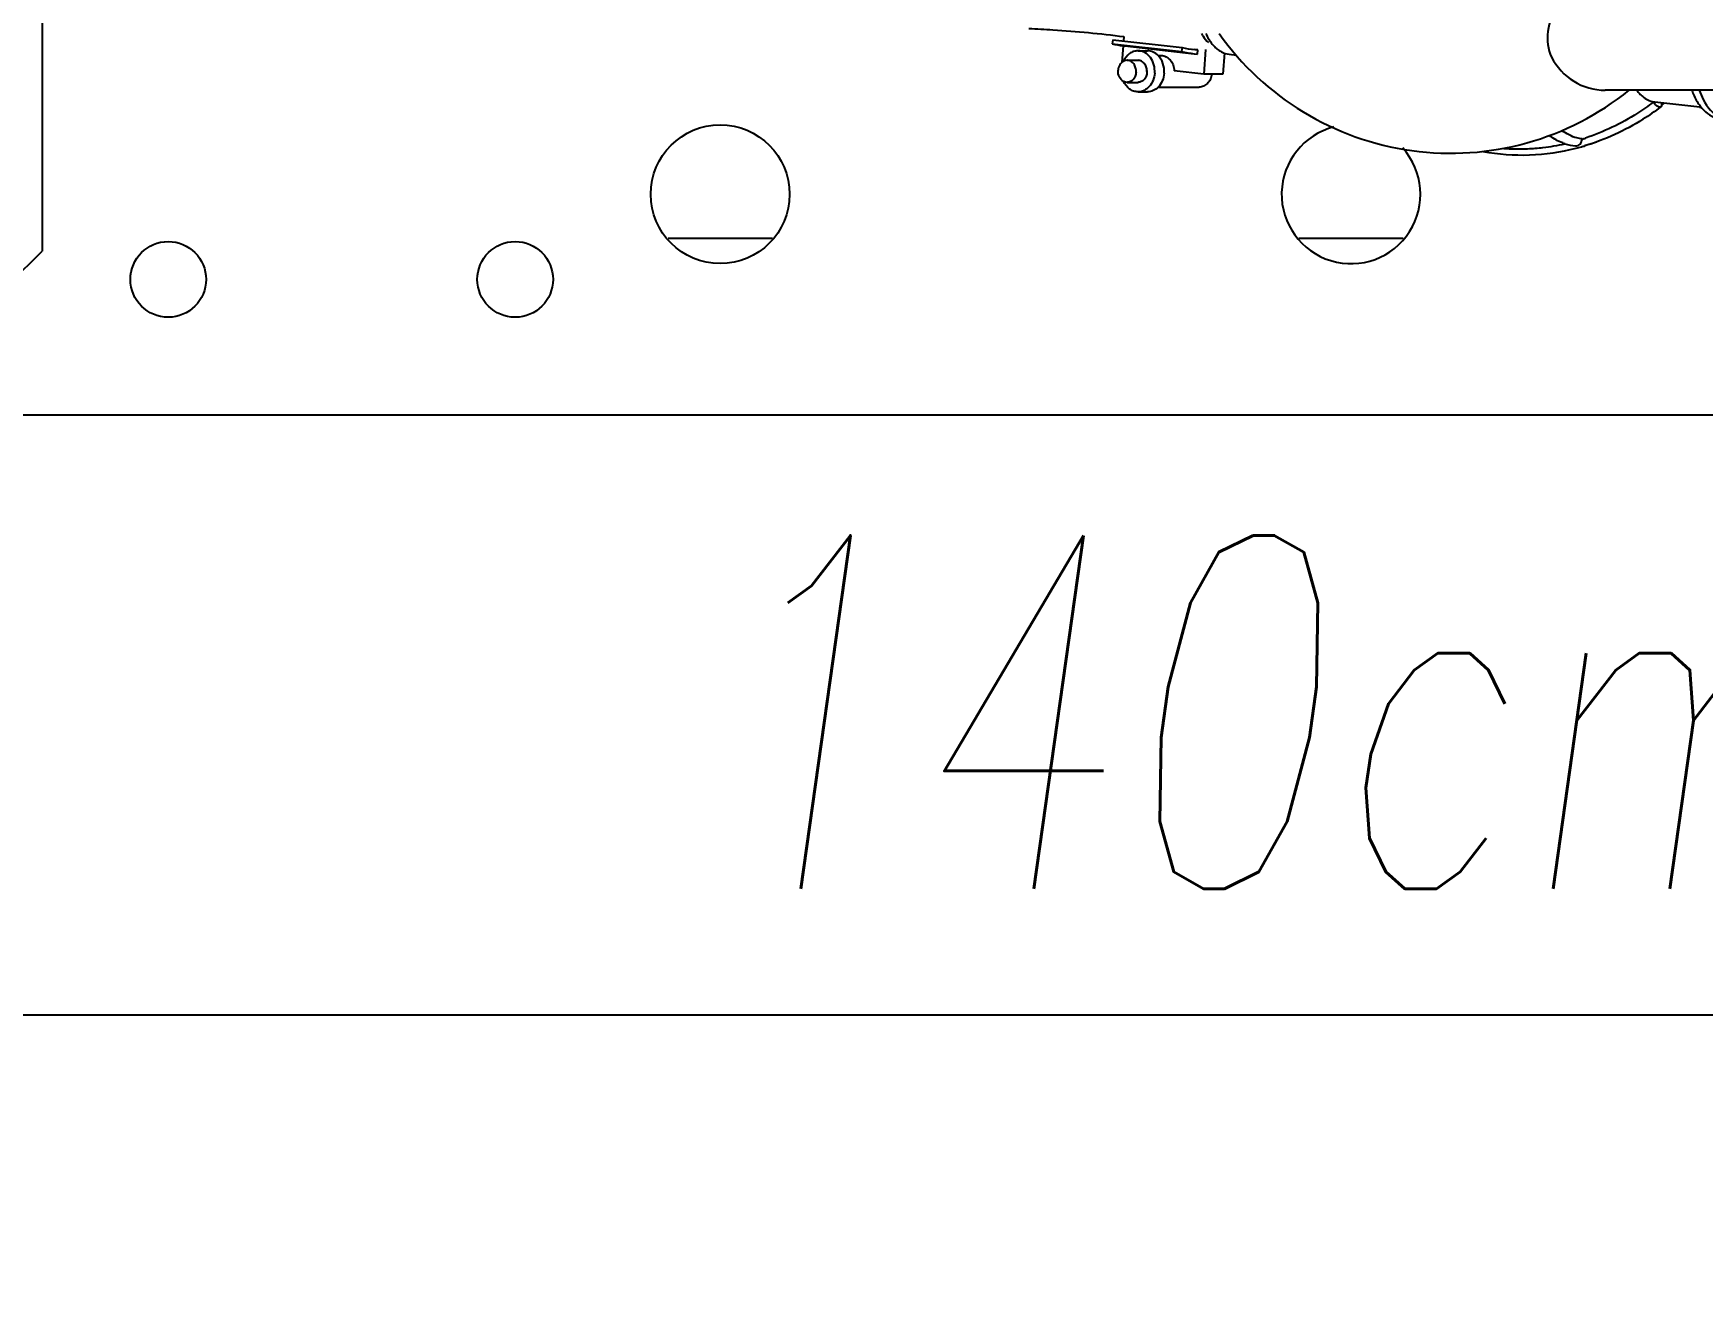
# Model space of a CAD drawing. Header units: millimetres. Extents: x 17886 to 18265, y -8727 to -7321.
# Drawn here: x 18004.373 to 18007.019, y -7652.472 to -7650.478 of the extents above; entities that cross this region are included whole.
import ezdxf

# ---------------------------------------------------------------- set-up
doc = ezdxf.new("R2010")
doc.units = ezdxf.units.MM
for name, color, linetype in [('1978540_DXF_CONTINUOUS_LINE', 7, 'Continuous'), ('2588541_VG01DXF_CONTINUOUS_LINE', 7, 'Continuous'), ('2620490_VG01DXF_CONTINUOUS_LINE', 7, 'Continuous'), ('3570570_DXF_CONTINUOUS_LINE', 7, 'Continuous'), ('3650520_DXF_CONTINUOUS_LINE', 7, 'Continuous'), ('3884027_DKREDXF_CONTINUOUS_LINE', 7, 'Continuous')]:
    doc.layers.add(name, color=color, linetype=linetype)
doc.styles.add('KOTE ZA MONNTAZU', font='simplex.shx', dxfattribs={"width": 0.7, "oblique": 8, "height": 1.4})
doc.dimstyles.new('KOTE ZA MONTAZU u cm', dxfattribs={"dimscale": 0, "dimtxt": 1.4, "dimasz": 1.25, "dimexe": 0.2, "dimexo": 0.1, "dimgap": 0.3, "dimtad": 1, "dimlfac": 10, "dimzin": 12, "dimdsep": 46, "dimtxsty": 'KOTE ZA MONNTAZU', "dimcen": 1.25, "dimclrt": 1, "dimadec": 0, "dimazin": 0, "dimtfac": 1, "dimtmove": 0, "dimatfit": 3, "dimfxl": 1, "dimtolj": 2, "dimtzin": 0, "dimarcsym": 0})

# ---------------------------------------------------------------- blocks, each defined once
blk = doc.blocks.new('*D216')
at = {"color": 0, "lineweight": -2, "transparency": 16777216}
for p, q in [((17999.3117, -7651.1527), (17999.3117, -7652.2336)), ((18013.3117, -7651.1527), (18013.3117, -7652.2336)), ((17999.9117, -7652.0336), (18012.7117, -7652.0336))]:
    blk.add_line(p, q, dxfattribs=at)
at = {"color": 0, "transparency": 16777216}
for points in [[(17999.9117, -7651.9336), (17999.9117, -7652.1336), (17999.3117, -7652.0336)], [(18012.7117, -7651.9336), (18012.7117, -7652.1336), (18013.3117, -7652.0336)]]:
    blk.add_solid(points, dxfattribs=at)
at = {"layer": 'Defpoints', "color": 0, "transparency": 16777216}
for p in [(17999.3117, -7651.0527), (18013.3117, -7651.0527), (18013.3117, -7652.0336)]:
    blk.add_point(p, dxfattribs=at)
at = {"color": 1, "transparency": 16777216, "insert": (18006.3117, -7651.5536), "char_height": 1.4, "width": 6.923188, "attachment_point": 5, "style": 'KOTE ZA MONNTAZU'}
blk.add_mtext('\\A2;{\\H0.4x;140cm}', dxfattribs=at)

msp = doc.modelspace()

# ---------------------------------------------------------------- linework, layer by layer
at = {"layer": '1978540_DXF_CONTINUOUS_LINE', "color": 7, "linetype": 'Continuous'}
for p, q in [((18006.26833, -7650.51071), (18006.28011, -7650.51203)), ((18006.94131, -7650.5865), (18006.9432, -7650.5865)), ((18006.9432, -7650.58629), (18007.01468, -7650.5943)), ((18007.0147, -7650.59366), (18007.01458, -7650.59522)), ((18007.01737, -7650.59544), (18007.01458, -7650.59522)), ((18006.73033, -7650.66083), (18006.73011, -7650.66083))]:
    msp.add_line(p, q, dxfattribs=at)
for centre, radius, start, end in [((18006.29741, -7650.45018), 0.07137, 210.99992, 214.69026), ((18006.28169, -7650.46279), 0.05118, 224.60049, 226.71219), ((18006.28053, -7650.46401), 0.04949, 226.72004, 227.45583), ((18006.94689, -7650.55336), 0.03314, 260.48362, 263.60587), ((18006.76056, -7650.32469), 0.32943, 305.99176, 306.28805), ((18006.76162, -7650.32614), 0.32762, 306.28778, 306.86119), ((18006.72391, -7650.31208), 0.34913, 287.38706, 288.24864), ((18006.73275, -7650.32602), 0.3445, 259.63261, 284.39437), ((18006.72713, -7650.32727), 0.33357, 265.97191, 269.99866), ((18006.73276, -7650.26004), 0.4008, 266.2124, 267.56862), ((18006.72712, -7650.32749), 0.33335, 270.00013, 270.51448), ((18006.72712, -7650.3273), 0.33354, 270.55155, 272.50245), ((18006.72706, -7650.32643), 0.33441, 272.50469, 276.67319), ((18006.72651, -7650.32221), 0.33867, 276.68276, 282.64873), ((18006.82216, -7650.58449), 0.0714, 252.36877, 266.13097), ((18006.73063, -7650.3159), 0.35483, 284.3203, 285.75137), ((18006.7301, -7650.31404), 0.35676, 285.75094, 286.67108)]:
    msp.add_arc(centre, radius, start, end, dxfattribs=at)
msp.add_ellipse((18007.05659, -7650.49837), major_axis=(-0.19609, 0.01579), ratio=0.5076098, start_param=1.3965586, end_param=1.4035755, dxfattribs=at)
for points, knots in [([(18006.22459, -7650.47802), (18006.22536, -7650.47939), (18006.22846, -7650.48447), (18006.23227, -7650.48914), (18006.23549, -7650.4921)], [0, 0, 0, 0, 0.265306, 1, 1, 1, 1]), ([(18006.24707, -7650.50048), (18006.2478, -7650.50115), (18006.25072, -7650.50367), (18006.25396, -7650.50582), (18006.25651, -7650.50711)], [0, 0, 0, 0, 0.2590498, 1, 1, 1, 1]), ([(18007.00189, -7650.56775), (18007.00414, -7650.57395), (18007.00935, -7650.58535), (18007.01999, -7650.59962), (18007.03271, -7650.60943), (18007.04248, -7650.61251), (18007.04723, -7650.61304)], [0, 0, 0, 0, 0.2942366, 0.5552145, 0.7866145, 1, 1, 1, 1]), ([(18007.01362, -7650.56781), (18007.01541, -7650.5729), (18007.02256, -7650.58993), (18007.0356, -7650.6057), (18007.04764, -7650.61114)], [0, 0, 0, 0, 0.289935, 1, 1, 1, 1]), ([(18006.95273, -7650.59423), (18006.94353, -7650.60117), (18006.90636, -7650.62688), (18006.86468, -7650.64615), (18006.83245, -7650.65581)], [0, 0, 0, 0, 0.2552163, 1, 1, 1, 1]), ([(18006.94131, -7650.5865), (18006.93299, -7650.59278), (18006.89945, -7650.61613), (18006.86214, -7650.63413), (18006.83324, -7650.64365)], [0, 0, 0, 0, 0.2551381, 1, 1, 1, 1]), ([(18006.91903, -7650.57316), (18006.92063, -7650.57488), (18006.92692, -7650.58087), (18006.93516, -7650.58499), (18006.94141, -7650.58604)], [0, 0, 0, 0, 0.2702825, 1, 1, 1, 1]), ([(18006.95273, -7650.59423), (18006.95222, -7650.59461), (18006.95011, -7650.59503), (18006.94663, -7650.5932), (18006.9444, -7650.59104), (18006.94332, -7650.58965)], [0, 0, 0, 0, 0.1708134, 0.5292396, 1, 1, 1, 1]), ([(18006.9529, -7650.58738), (18006.9532, -7650.5881), (18006.95398, -7650.5902), (18006.95398, -7650.59328), (18006.95273, -7650.59423)], [0, 0, 0, 0, 0.3303397, 1, 1, 1, 1]), ([(18006.80054, -7650.65254), (18006.79833, -7650.65184), (18006.78952, -7650.64857), (18006.78135, -7650.64365), (18006.77576, -7650.63931)], [0, 0, 0, 0, 0.2462536, 1, 1, 1, 1]), ([(18006.82831, -7650.64497), (18006.82547, -7650.64469), (18006.81387, -7650.64267), (18006.80306, -7650.63698), (18006.79606, -7650.63151)], [0, 0, 0, 0, 0.2429492, 1, 1, 1, 1]), ([(18006.81734, -7650.65573), (18006.81882, -7650.65583), (18006.82165, -7650.65565), (18006.82509, -7650.6532), (18006.827, -7650.64949), (18006.82783, -7650.64676), (18006.82824, -7650.64526)], [0, 0, 0, 0, 0.2651809, 0.4878343, 0.7214138, 1, 1, 1, 1])]:
    msp.add_open_spline(points, degree=3, knots=knots, dxfattribs=at)
for points in [[(18006.23147, -7650.47773), (18006.23288, -7650.48089), (18006.23446, -7650.48398), (18006.23624, -7650.48694)], [(18006.23873, -7650.4908), (18006.24068, -7650.49361), (18006.24285, -7650.49629), (18006.24525, -7650.49873)], [(18006.25651, -7650.50711), (18006.26018, -7650.50898), (18006.26423, -7650.51025), (18006.26832, -7650.51071)], [(18006.91475, -7650.56798), (18006.91608, -7650.56978), (18006.9175, -7650.57152), (18006.91903, -7650.57316)], [(18006.94332, -7650.58965), (18006.94255, -7650.58867), (18006.94187, -7650.58761), (18006.94131, -7650.5865)], [(18006.85069, -7650.65017), (18006.84479, -7650.65255), (18006.83857, -7650.65427), (18006.83227, -7650.65516)]]:
    msp.add_open_spline(points, degree=3, dxfattribs=at)
at = {"layer": '2588541_VG01DXF_CONTINUOUS_LINE', "color": 7, "linetype": 'Continuous'}
msp.add_open_spline([(18005.95077, -7650.46996), (18005.96358, -7650.47049), (18006.01396, -7650.47317), (18006.06424, -7650.47785), (18006.10154, -7650.48281)], degree=3, knots=[0, 0, 0, 0, 0.2541227, 1, 1, 1, 1], dxfattribs=at)
at = {"layer": '2620490_VG01DXF_CONTINUOUS_LINE', "color": 7, "linetype": 'Continuous'}
for p, q in [((18006.08397, -7650.48764), (18006.083, -7650.49415)), ((18006.08397, -7650.48764), (18006.19374, -7650.49993)), ((18006.10139, -7650.48284), (18006.10089, -7650.48953)), ((18006.083, -7650.49415), (18006.19276, -7650.50645)), ((18006.10032, -7650.49719), (18006.09834, -7650.52372)), ((18006.10319, -7650.49757), (18006.21296, -7650.50987)), ((18006.12402, -7650.50532), (18006.13903, -7650.50532)), ((18006.15585, -7650.51282), (18006.16083, -7650.51282)), ((18006.19374, -7650.49993), (18006.19276, -7650.50645)), ((18006.21038, -7650.50287), (18006.21871, -7650.5038)), ((18006.21296, -7650.50987), (18006.21822, -7650.51038)), ((18006.21871, -7650.5038), (18006.2137, -7650.50331)), ((18006.21822, -7650.51038), (18006.21871, -7650.5038)), ((18006.23106, -7650.50317), (18006.22814, -7650.54224)), ((18006.26096, -7650.50859), (18006.25845, -7650.54224)), ((18006.1067, -7650.52032), (18006.12402, -7650.52032)), ((18006.22814, -7650.54224), (18006.18123, -7650.53699)), ((18006.25845, -7650.54224), (18006.22814, -7650.54224)), ((18006.1067, -7650.55532), (18006.12402, -7650.55532)), ((18006.12402, -7650.57032), (18006.13903, -7650.57032)), ((18006.15585, -7650.56282), (18006.22102, -7650.56282))]:
    msp.add_line(p, q, dxfattribs=at)
for centre, radius, start, end in [((18006.12362, -7650.31549), 0.18323, 257.18855, 262.69101), ((18006.12348, -7650.31644), 0.18227, 262.69826, 263.60924), ((18006.23337, -7650.32787), 0.18314, 257.18845, 263.60005), ((18006.23387, -7650.32349), 0.18095, 257.18845, 263.60005)]:
    msp.add_arc(centre, radius, start, end, dxfattribs=at)
for points, knots in [([(18006.12402, -7650.50532), (18006.12168, -7650.50532), (18006.1169, -7650.50611), (18006.10799, -7650.51073), (18006.10311, -7650.5171), (18006.10094, -7650.52179)], [0, 0, 0, 0, 0.23575, 0.4790487, 1, 1, 1, 1]), ([(18006.15045, -7650.54078), (18006.15078, -7650.53633), (18006.14996, -7650.52744), (18006.14449, -7650.5157), (18006.13545, -7650.5074), (18006.12771, -7650.50532), (18006.12402, -7650.50532)], [0, 0, 0, 0, 0.2724331, 0.5335106, 0.7746969, 1, 1, 1, 1]), ([(18006.15591, -7650.51273), (18006.15364, -7650.51045), (18006.14842, -7650.5067), (18006.14209, -7650.50532), (18006.13903, -7650.50532)], [0, 0, 0, 0, 0.5125732, 1, 1, 1, 1]), ([(18006.16546, -7650.54078), (18006.16585, -7650.53559), (18006.16464, -7650.52528), (18006.15935, -7650.51621), (18006.15591, -7650.51273)], [0, 0, 0, 0, 0.5147847, 1, 1, 1, 1]), ([(18006.16083, -7650.51282), (18006.16345, -7650.51282), (18006.16893, -7650.51417), (18006.17559, -7650.51967), (18006.18002, -7650.52765), (18006.18114, -7650.53383), (18006.18123, -7650.53699)], [0, 0, 0, 0, 0.2266985, 0.4674732, 0.7271489, 1, 1, 1, 1]), ([(18006.10096, -7650.55384), (18006.09811, -7650.55231), (18006.09334, -7650.54678), (18006.09221, -7650.53977), (18006.09247, -7650.53622)], [0, 0, 0, 0, 0.4762319, 1, 1, 1, 1]), ([(18006.10099, -7650.52177), (18006.09857, -7650.52307), (18006.09433, -7650.52746), (18006.0927, -7650.53322), (18006.09247, -7650.53622)], [0, 0, 0, 0, 0.4770254, 1, 1, 1, 1]), ([(18006.1067, -7650.52032), (18006.10523, -7650.52032), (18006.10323, -7650.52071), (18006.10144, -7650.52154), (18006.10099, -7650.52177)], [0, 0, 0, 0, 0.7447703, 1, 1, 1, 1]), ([(18006.12093, -7650.53941), (18006.12111, -7650.53702), (18006.12067, -7650.53223), (18006.11772, -7650.52591), (18006.11286, -7650.52144), (18006.10869, -7650.52032), (18006.1067, -7650.52032)], [0, 0, 0, 0, 0.2724382, 0.5335112, 0.7746975, 1, 1, 1, 1]), ([(18006.12093, -7650.53941), (18006.12077, -7650.54152), (18006.11985, -7650.54563), (18006.1167, -7650.55087), (18006.11215, -7650.55445), (18006.10847, -7650.55532), (18006.1067, -7650.55532)], [0, 0, 0, 0, 0.2728221, 0.5318411, 0.772542, 1, 1, 1, 1]), ([(18006.13825, -7650.53941), (18006.13843, -7650.53702), (18006.13799, -7650.53223), (18006.13504, -7650.52591), (18006.13018, -7650.52144), (18006.12601, -7650.52032), (18006.12402, -7650.52032)], [0, 0, 0, 0, 0.2724382, 0.5335112, 0.7746975, 1, 1, 1, 1]), ([(18006.13825, -7650.53941), (18006.13809, -7650.54152), (18006.13717, -7650.54563), (18006.13402, -7650.55087), (18006.12947, -7650.55445), (18006.12579, -7650.55532), (18006.12402, -7650.55532)], [0, 0, 0, 0, 0.2728221, 0.5318411, 0.772542, 1, 1, 1, 1]), ([(18006.15045, -7650.54078), (18006.15015, -7650.5447), (18006.14844, -7650.55232), (18006.1426, -7650.56205), (18006.13414, -7650.5687), (18006.1273, -7650.57032), (18006.12402, -7650.57032)], [0, 0, 0, 0, 0.2728099, 0.5318391, 0.7725413, 1, 1, 1, 1]), ([(18006.16546, -7650.54078), (18006.16515, -7650.54496), (18006.16325, -7650.55306), (18006.15869, -7650.56009), (18006.1559, -7650.5629)], [0, 0, 0, 0, 0.5144273, 1, 1, 1, 1]), ([(18006.2411, -7650.54226), (18006.24069, -7650.54506), (18006.23911, -7650.55043), (18006.23457, -7650.55719), (18006.22831, -7650.56173), (18006.22339, -7650.56282), (18006.22102, -7650.56282)], [0, 0, 0, 0, 0.2724968, 0.530559, 0.7712805, 1, 1, 1, 1]), ([(18006.12402, -7650.57032), (18006.12168, -7650.57032), (18006.11689, -7650.56952), (18006.10797, -7650.56489), (18006.10308, -7650.55849), (18006.10091, -7650.5538)], [0, 0, 0, 0, 0.2357199, 0.4790094, 1, 1, 1, 1]), ([(18006.1067, -7650.55532), (18006.10522, -7650.55532), (18006.10321, -7650.55492), (18006.1014, -7650.55408), (18006.10096, -7650.55384)], [0, 0, 0, 0, 0.7447052, 1, 1, 1, 1]), ([(18006.1559, -7650.5629), (18006.15364, -7650.56518), (18006.14842, -7650.56894), (18006.14209, -7650.57032), (18006.13903, -7650.57032)], [0, 0, 0, 0, 0.5125693, 1, 1, 1, 1])]:
    msp.add_open_spline(points, degree=3, knots=knots, dxfattribs=at)
at = {"layer": '3570570_DXF_CONTINUOUS_LINE', "color": 3, "linetype": 'Continuous'}
for p, q in [((18005.54436, -7650.80268), (18005.37901, -7650.80268)), ((18006.54436, -7650.80268), (18006.37901, -7650.80268))]:
    msp.add_line(p, q, dxfattribs=at)
at = {"layer": '3570570_DXF_CONTINUOUS_LINE', "color": 7, "linetype": 'Continuous'}
msp.add_line((18013.31168, -7651.08268), (17999.31168, -7651.08268), dxfattribs=at)
for centre, radius in [((18005.46168, -7650.73268), 0.11), ((18004.58668, -7650.86768), 0.06), ((18005.13668, -7650.86768), 0.06)]:
    msp.add_circle(centre, radius, dxfattribs=at)
msp.add_arc((18006.46168, -7650.73268), 0.11, 104.26482, 41.84149, dxfattribs=at)
at = {"layer": '3650520_DXF_CONTINUOUS_LINE', "color": 7, "linetype": 'Continuous'}
for p in [(18004.38668, -7649.74768), (18004.33668, -7650.87268)]:
    msp.add_line(p, (18004.38668, -7650.82268), dxfattribs=at)
at = {"layer": '3884027_DKREDXF_CONTINUOUS_LINE', "color": 6, "linetype": 'Continuous'}
msp.add_line((18007.08968, -7650.56768), (18006.86468, -7650.56768), dxfattribs=at)
for centre, radius, start, end in [((18006.61968, -7650.21768), 0.45, 215.29439, 308.94244), ((18006.86468, -7650.47268), 0.095, 206.53647, 270)]:
    msp.add_arc(centre, radius, start, end, dxfattribs=at)
msp.add_open_spline([(18006.86468, -7650.38279), (18006.83444, -7650.38701), (18006.77941, -7650.42243), (18006.76747, -7650.49064), (18006.77969, -7650.51512)], degree=3, knots=[0, 0, 0, 0, 0.5274677, 1, 1, 1, 1], dxfattribs=at)

# ---------------------------------------------------------------- dimensions: what is measured, and where the dimension line sits
at = {"color": 4}
dim = msp.add_linear_dim(base=(18013.31168, -7652.03356), p1=(17999.31168, -7651.05268), p2=(18013.31168, -7651.05268), text='{\\H0.4x;<>}', dimstyle='KOTE ZA MONTAZU u cm', override={"dimscale": 1, "dimasz": 0.6, "dimexe": 0.2, "dimgap": 0.2, "dimpost": 'cm'}, dxfattribs=at)
dim.commit()
dim.dimension.update_dxf_attribs({"geometry": '*D216', "text_midpoint": (18006.31168, -7652.03356), "dimtype": 160})

doc.saveas('drawing.dxf')
